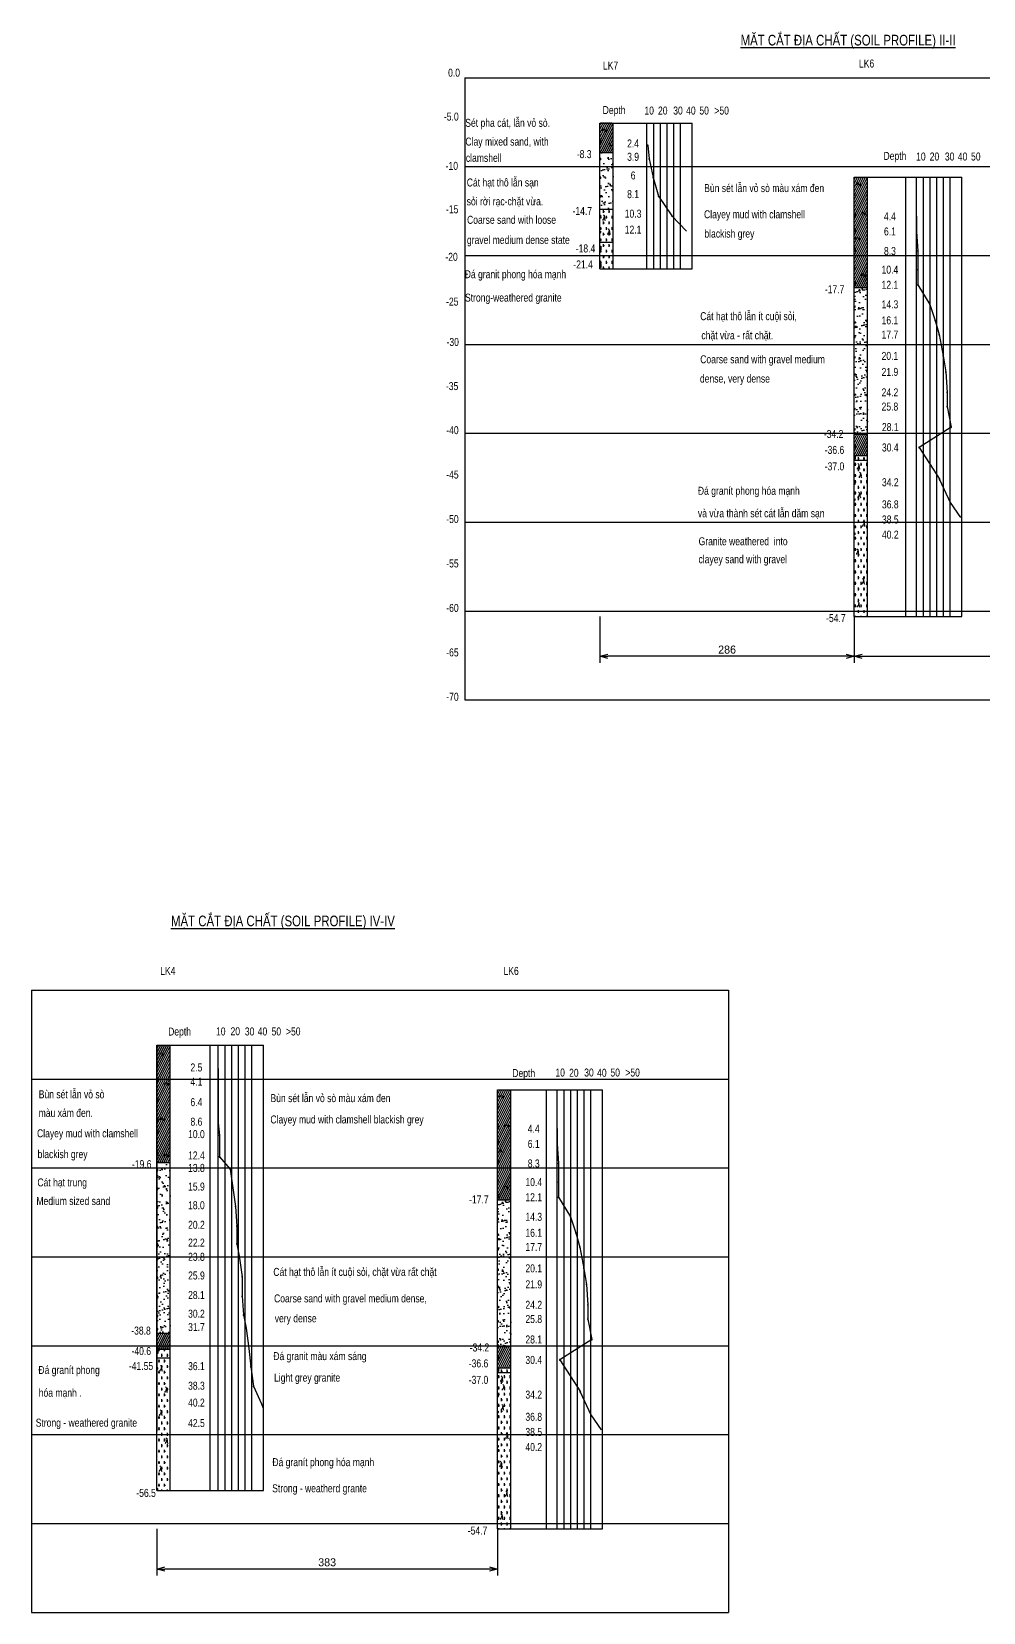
# Model space of a CAD drawing. Header units: millimetres. Extents: x -460 to 3871, y -2191 to 1614.
# Drawn here: x 1659 to 2729, y -2191 to -413 of the extents above; entities that cross this region are included whole.
import ezdxf
from ezdxf.enums import TextEntityAlignment as Align

# ---------------------------------------------------------------- set-up
doc = ezdxf.new("R2010")
doc.units = ezdxf.units.MM
for name, color, linetype in [('03_Dimension line', 4, 'Continuous'), ('ANN-SMTEXT', 4, 'Continuous'), ('HATCH', 8, 'Continuous'), ('Layer1', 7, 'Continuous'), ('Layer3', 7, 'Continuous'), ('Layer4', 7, 'Continuous'), ('Layer5', 7, 'Continuous'), ('LEGEND', 7, 'Continuous')]:
    doc.layers.add(name, color=color, linetype=linetype)
doc.layers.add('SPT Lines', color=7, linetype='Continuous', lineweight=30)
doc.styles.add('Kich Thuoc', font='vn_vni.shx')
doc.styles.add('vn_vni', font='vn_vni.shx', dxfattribs={"width": 0.8})
doc.dimstyles.new('D500', dxfattribs={"dimscale": 6, "dimtxt": 1.5, "dimasz": 1.5, "dimexe": 1.2, "dimexo": 0, "dimgap": 0.5, "dimtad": 1, "dimdec": 0, "dimzin": 0, "dimdsep": 46, "dimtxsty": 'Kich Thuoc', "dimblk": 'OPEN30', "dimcen": 0.09, "dimclrd": 256, "dimclre": 256, "dimclrt": 256, "dimadec": 0, "dimazin": 0, "dimtfac": 1, "dimtdec": 0, "dimtmove": 0, "dimatfit": 3, "dimldrblk": 'OPEN30', "dimfxl": 1, "dimtolj": 1, "dimtzin": 0, "dimarcsym": 0})
pattern_1 = [(63.43495, (2584.7036, -34.8076), (-1.122532, 2.245064), [])]
pattern_2 = [(63.43495, (2094.3262, -2041.1649), (-1.122532, 2.245064), [])]
pattern_3 = [(0, (1118.8127, -2866.891), (3.175, 6.35), [1.5875, -4.7625]), (90, (1119.6064, -2868.4784), (-3.175, 6.35), [3.175, -9.525])]

# ---------------------------------------------------------------- blocks, each defined once
blk = doc.blocks.new('WeaSym')
at = {"layer": 'Layer5'}
for points, knots in [([(0.29, 0.4), (0.22, 0.37), (0.1, 0.31), (-0.13, 0.23), (-0.3, -0.06), (-0.19, -0.64), (-0.96, -0.88), (-1.56, -1.18), (-1.63, -1.55), (-1.66, -1.7)], [0, 0, 0, 0, 0.248602, 0.391484, 0.732345, 1.135543, 1.988104, 2.650597, 3.069283, 3.069283, 3.069283, 3.069283]), ([(-1.03, 1.5), (-0.7, 1.41), (-0.06, 1.23), (0.35, 0.2), (0.38, -0.85), (0.85, -1.43), (1.06, -1.68)], [0, 0, 0, 0, 0.980013, 1.868212, 3.088691, 4.043605, 4.043605, 4.043605, 4.043605])]:
    blk.add_open_spline(points, degree=3, knots=knots, dxfattribs=at)
blk = doc.blocks.new('Mud')
at = {"layer": 'Layer1'}
blk.add_open_spline([(-2.54, -0.48), (-2.35, -0.21), (-2.01, 0.28), (-1.25, 0.76), (-0.41, 0.43), (0.13, -0.11), (0.69, -0.75), (1.53, -0.95), (2.04, -0.32), (2.26, 0.06), (2.38, 0.27)], degree=3, knots=[0, 0, 0, 0, 1.010535, 1.796684, 2.438777, 3.51977, 4.07449, 5.00931, 5.585625, 6.332998, 6.332998, 6.332998, 6.332998], dxfattribs=at)
blk = doc.blocks.new('_Open30')
at = {"color": 0, "linetype": 'ByBlock', "lineweight": -2}
for p, q in [((-1, 0.27), (0, 0)), ((0, 0), (-1, -0.27)), ((0, 0), (-1, 0))]:
    blk.add_line(p, q, dxfattribs=at)
blk = doc.blocks.new('*D24')
at = {"layer": '03_Dimension line', "lineweight": -2, "transparency": 16777216}
for p, q in [((2298, -1070.5), (2298, -1122.6)), ((2584, -1070.5), (2584, -1122.6)), ((2575, -1115.4), (2307, -1115.4))]:
    blk.add_line(p, q, dxfattribs=at)
at = {"layer": 'DEFPOINTS', "color": 0, "transparency": 16777216}
for p in [(2298, -1070.5), (2584, -1070.5), (2298, -1115.4)]:
    blk.add_point(p, dxfattribs=at)
at = {"layer": '03_Dimension line', "lineweight": -2, "transparency": 16777216, "xscale": 9, "yscale": 9, "zscale": 9, "rotation": 180}
blk.add_blockref('_Open30', (2298, -1115.4), dxfattribs=at)
at = {"layer": '03_Dimension line', "lineweight": -2, "transparency": 16777216, "xscale": 9, "yscale": 9, "zscale": 9}
blk.add_blockref('_Open30', (2584, -1115.4), dxfattribs=at)
at = {"layer": '03_Dimension line', "transparency": 16777216, "insert": (2441, -1107.9), "char_height": 9, "attachment_point": 5, "style": 'Kich Thuoc'}
blk.add_mtext('\\A1;286', dxfattribs=at)
blk = doc.blocks.new('*D25')
at = {"layer": '03_Dimension line', "lineweight": -2, "transparency": 16777216}
for p, q in [((2584, -1070.5), (2584, -1122.6)), ((3152, -1070.5), (3152, -1122.6)), ((2593, -1115.4), (3143, -1115.4))]:
    blk.add_line(p, q, dxfattribs=at)
at = {"layer": 'DEFPOINTS', "color": 0, "transparency": 16777216}
for p in [(2584, -1070.5), (3152, -1070.5), (3152, -1115.4)]:
    blk.add_point(p, dxfattribs=at)
at = {"layer": '03_Dimension line', "lineweight": -2, "transparency": 16777216, "xscale": 9, "yscale": 9, "zscale": 9, "rotation": 180}
blk.add_blockref('_Open30', (2584, -1115.4), dxfattribs=at)
at = {"layer": '03_Dimension line', "lineweight": -2, "transparency": 16777216, "xscale": 9, "yscale": 9, "zscale": 9}
blk.add_blockref('_Open30', (3152, -1115.4), dxfattribs=at)
at = {"layer": '03_Dimension line', "transparency": 16777216, "insert": (2868, -1107.9), "char_height": 9, "attachment_point": 5, "style": 'Kich Thuoc'}
blk.add_mtext('\\A1;568', dxfattribs=at)
blk = doc.blocks.new('*D26')
at = {"layer": '03_Dimension line', "lineweight": -2, "transparency": 16777216}
for p, q in [((1799.8, -2096.9), (1799.8, -2149.3)), ((2182.8, -2096.9), (2182.8, -2149.3)), ((2173.8, -2142.1), (1808.8, -2142.1))]:
    blk.add_line(p, q, dxfattribs=at)
at = {"layer": 'DEFPOINTS', "color": 0, "transparency": 16777216}
for p in [(1799.8, -2096.9), (2182.8, -2096.9), (1799.8, -2142.1)]:
    blk.add_point(p, dxfattribs=at)
at = {"layer": '03_Dimension line', "lineweight": -2, "transparency": 16777216, "xscale": 9, "yscale": 9, "zscale": 9, "rotation": 180}
blk.add_blockref('_Open30', (1799.8, -2142.1), dxfattribs=at)
at = {"layer": '03_Dimension line', "lineweight": -2, "transparency": 16777216, "xscale": 9, "yscale": 9, "zscale": 9}
blk.add_blockref('_Open30', (2182.8, -2142.1), dxfattribs=at)
at = {"layer": '03_Dimension line', "transparency": 16777216, "insert": (1991.3, -2134.6), "char_height": 9, "attachment_point": 5, "style": 'Kich Thuoc'}
blk.add_mtext('\\A1;383', dxfattribs=at)

msp = doc.modelspace()

# ---------------------------------------------------------------- hatches: boundary and pattern name
at = {"layer": 'HATCH'}
h = msp.add_hatch(dxfattribs=at)
h.set_pattern_fill('ANSI31', color=256, scale=0.5, style=0)
h.set_pattern_definition(pattern_1)
h.paths.add_polyline_path([(2313, -514.5), (2298, -514.5), (2298, -535), (2299, -535), (2299, -539), (2298, -539), (2298, -548.5), (2313, -548.5)])
h = msp.add_hatch(dxfattribs=at)
h.set_pattern_fill('ANSI31', color=256, scale=0.5, style=0)
h.set_pattern_definition(pattern_1)
h.paths.add_polyline_path([(2599, -576.5), (2584, -576.5), (2584, -597.5), (2599, -597.5)])
h.paths.add_polyline_path([(2599, -597.5), (2584, -597.5), (2584, -617), (2585, -617), (2585, -621), (2584, -621), (2584, -634), (2585, -634), (2585, -638), (2584, -638), (2584, -656), (2585, -656), (2585, -660), (2584, -660), (2584, -662.5), (2599, -662.5)])
h = msp.add_hatch(dxfattribs=at)
h.set_pattern_fill('ANSI31', color=256, scale=0.5, style=0)
h.set_pattern_definition(pattern_1)
h.paths.add_polyline_path([(2599, -662.5), (2584, -662.5), (2584, -692.5), (2599, -692.5)])
h.paths.add_polyline_path([(2599, -692.5), (2584, -692.5), (2584, -694), (2585, -694), (2585, -698), (2584, -698), (2584, -700.5), (2599, -700.5)])
h = msp.add_hatch(dxfattribs=at)
h.set_pattern_fill('ANSI31', color=256, scale=0.5, style=0)
h.set_pattern_definition(pattern_1)
h.paths.add_polyline_path([(2599, -865.5), (2584, -865.5), (2584, -877), (2585, -877), (2585, -881), (2584, -881), (2584, -889.5), (2585, -889.5), (2599, -889.5)])
h = msp.add_hatch(dxfattribs=at)
h.set_pattern_fill('ANSI31', color=256, scale=0.5, style=0)
h.set_pattern_definition(pattern_2)
h.paths.add_polyline_path([(1814.8, -1552.9), (1799.8, -1552.9), (1799.8, -1578.9), (1814.8, -1578.9)])
h.paths.add_polyline_path([(1814.8, -1578.9), (1799.8, -1578.9), (1799.8, -1590.4), (1800.8, -1590.4), (1800.8, -1594.4), (1799.8, -1594.4), (1799.8, -1612.9), (1800.8, -1612.9), (1800.8, -1616.9), (1799.8, -1616.9), (1799.8, -1635.4), (1800.8, -1635.4), (1800.8, -1639.4), (1799.8, -1639.4), (1799.8, -1649.4), (1800.8, -1649.4), (1800.8, -1653.4), (1799.8, -1653.4), (1799.8, -1673.4), (1800.8, -1673.4), (1800.8, -1677.4), (1799.8, -1677.4), (1799.8, -1684.9), (1814.8, -1684.9)])
h = msp.add_hatch(dxfattribs=at)
h.set_pattern_fill('ANSI31', color=256, scale=0.5, style=0)
h.set_pattern_definition(pattern_2)
h.paths.add_polyline_path([(2197.8, -1602.9), (2182.8, -1602.9), (2182.8, -1623.9), (2197.8, -1623.9)])
h.paths.add_polyline_path([(2197.8, -1623.9), (2182.8, -1623.9), (2182.8, -1643.4), (2183.8, -1643.4), (2183.8, -1647.4), (2182.8, -1647.4), (2182.8, -1660.4), (2183.8, -1660.4), (2183.8, -1664.4), (2182.8, -1664.4), (2182.8, -1682.4), (2183.8, -1682.4), (2183.8, -1686.4), (2182.8, -1686.4), (2182.8, -1688.9), (2197.8, -1688.9)])
h = msp.add_hatch(dxfattribs=at)
h.set_pattern_fill('ANSI31', color=256, scale=0.5, style=0)
h.set_pattern_definition(pattern_2)
h.paths.add_polyline_path([(2197.8, -1688.9), (2182.8, -1688.9), (2182.8, -1718.9), (2197.8, -1718.9)])
h.paths.add_polyline_path([(2197.8, -1718.9), (2182.8, -1718.9), (2182.8, -1720.4), (2183.8, -1720.4), (2183.8, -1724.4), (2182.8, -1724.4), (2182.8, -1726.9), (2197.8, -1726.9)])
h = msp.add_hatch(dxfattribs=at)
h.set_pattern_fill('ANSI31', color=256, scale=0.5, style=0)
h.set_pattern_definition(pattern_2)
h.paths.add_polyline_path([(2197.8, -1891.9), (2182.8, -1891.9), (2182.8, -1903.4), (2183.8, -1903.4), (2183.8, -1907.4), (2182.8, -1907.4), (2182.8, -1915.9), (2183.8, -1915.9), (2197.8, -1915.9)])
at = {"layer": 'Layer3'}
h = msp.add_hatch(dxfattribs=at)
h.set_pattern_fill('AR-SAND', color=256, scale=0.15, style=0)
h.set_pattern_definition([(56.9112, (986.9524, -894.542), (-0.240005, 14.682397), [0, -8.415734, 0, -9.412334, 0, -8.997084]), (14.7514, (986.952, -894.542), (6.74285, 21.50475), [0, -3.203046, 0, -5.35143, 0, -2.05073]), (308.12634, (982.266, -894.542), (11.864886, 0.043116), [0, -2.60231, 0, -9.36832, 0, -12.230863]), (298.6193, (982.266, -894.542), (11.45335, 6.68788), [0, -1.46613, 0, -6.920125, 0, -7.91709])])
h.paths.add_polyline_path([(2313, -548.5), (2298, -548.5), (2298, -581.5), (2313, -581.5)])
h.paths.add_polyline_path([(2313, -581.5), (2298, -581.5), (2298, -612.5), (2313, -612.5)])
h = msp.add_hatch(dxfattribs=at)
h.set_pattern_fill('AR-SAND', color=256, scale=0.15, style=0)
h.set_pattern_definition([(56.9112, (1482.9524, -956.542), (-0.240005, 14.6824), [0, -8.415734, 0, -9.412334, 0, -8.997084]), (14.7514, (1482.952, -956.542), (6.74285, 21.50475), [0, -3.203046, 0, -5.35143, 0, -2.05073]), (308.1263, (1478.266, -956.542), (11.864886, 0.043116), [0, -2.60231, 0, -9.36832, 0, -12.23086]), (298.6193, (1478.266, -956.542), (11.45335, 6.68788), [0, -1.46613, 0, -6.920125, 0, -7.91709])])
h.paths.add_polyline_path([(2599, -700.5), (2584, -700.5), (2584, -865.5), (2599, -865.5)])
h = msp.add_hatch(dxfattribs=at)
h.set_pattern_fill('AR-SAND', color=256, scale=0.15, style=0)
h.set_pattern_definition([(56.9112, (1118.813, -1932.891), (-0.240005, 14.6824), [0, -8.41573, 0, -9.41233, 0, -8.99708]), (14.7514, (1118.813, -1932.89), (6.74285, 21.50475), [0, -3.20305, 0, -5.35143, 0, -2.05073]), (308.1263, (1114.126, -1932.891), (11.86489, 0.04312), [0, -2.60231, 0, -9.36832, 0, -12.23086]), (298.6193, (1114.126, -1932.891), (11.45335, 6.68788), [0, -1.46613, 0, -6.920125, 0, -7.91709])])
h.paths.add_polyline_path([(1814.8, -1684.9), (1799.8, -1684.9), (1799.8, -1876.9), (1814.8, -1876.9)])
h = msp.add_hatch(dxfattribs=at)
h.set_pattern_fill('AR-SAND', color=256, scale=0.15, style=0)
h.set_pattern_definition([(56.9112, (1081.813, -1982.891), (-0.240005, 14.6824), [0, -8.415734, 0, -9.412334, 0, -8.997084]), (14.7514, (1081.813, -1982.89), (6.74285, 21.50475), [0, -3.203046, 0, -5.35143, 0, -2.05073]), (308.1263, (1077.126, -1982.891), (11.864886, 0.043116), [0, -2.60231, 0, -9.36832, 0, -12.23086]), (298.6193, (1077.126, -1982.891), (11.45335, 6.68788), [0, -1.46613, 0, -6.920125, 0, -7.91709])])
h.paths.add_polyline_path([(2197.8, -1726.9), (2182.8, -1726.9), (2182.8, -1891.9), (2197.8, -1891.9)])
at = {"layer": 'Layer4'}
h = msp.add_hatch(dxfattribs=at)
h.set_pattern_fill('ANSI31', color=256, scale=0.5, style=0)
h.set_pattern_definition([(63.43495, (1118.8127, -1932.8909), (-1.122532, 2.245064), [])])
h.paths.add_polyline_path([(1814.8, -1876.9), (1799.8, -1876.9), (1799.8, -1892.9), (1814.8, -1892.9)])
h = msp.add_hatch(dxfattribs=at)
h.set_pattern_fill('ANSI31', color=256, scale=0.5, style=0)
h.set_pattern_definition([(63.43495, (1118.8127, -2866.8909), (-1.122532, 2.245064), [])])
h.paths.add_polyline_path([(1814.8, -1892.9), (1799.8, -1892.9), (1799.8, -1893.1), (1800.8, -1893.1), (1800.8, -1894.9), (1814.8, -1894.9)])
at = {"layer": 'Layer5'}
h = msp.add_hatch(dxfattribs=at)
h.set_pattern_fill('CROSS', color=256, scale=0.5, style=0)
h.set_pattern_definition([(0, (986.9524, -894.542), (3.175, 6.35), [1.5875, -4.7625]), (90, (987.7462, -896.1294), (-3.175, 6.35), [3.175, -9.525])])
h.paths.add_polyline_path([(2313, -612.5), (2298, -612.5), (2298, -654), (2299, -654), (2299, -658), (2298, -658), (2298, -674), (2299, -674), (2299, -678), (2298, -678), (2298, -679.5), (2313, -679.5)])
h = msp.add_hatch(dxfattribs=at)
h.set_pattern_fill('CROSS', color=256, scale=0.5, style=0)
h.set_pattern_definition([(0, (1482.9524, -956.542), (3.175, 6.35), [1.5875, -4.7625]), (90, (1483.7462, -958.1294), (-3.175, 6.35), [3.175, -9.525])])
h.paths.add_polyline_path([(2599, -889.5), (2585, -889.5), (2585, -893.5), (2584, -893.5), (2584, -894.7), (2599, -894.7)])
h.paths.add_polyline_path([(2599, -894.7), (2584, -894.7), (2584, -916.5), (2599, -916.5)])
h = msp.add_hatch(dxfattribs=at)
h.set_pattern_fill('CROSS', color=256, scale=0.5, style=0)
h.set_pattern_definition([(0, (1482.9524, -1890.542), (3.175, 6.35), [1.5875, -4.7625]), (90, (1483.7462, -1892.1294), (-3.175, 6.35), [3.175, -9.525])])
h.paths.add_polyline_path([(2599, -916.5), (2584, -916.5), (2584, -1070.5), (2599, -1070.5)])
h = msp.add_hatch(dxfattribs=at)
h.set_pattern_fill('CROSS', color=256, scale=0.5, style=0)
h.set_pattern_definition(pattern_3)
h.paths.add_polyline_path([(1814.8, -1894.9), (1800.8, -1894.9), (1800.8, -1897.1), (1800.8, -1899.6), (1799.8, -1899.6), (1799.8, -1904.4), (1814.8, -1904.4)])
h = msp.add_hatch(dxfattribs=at)
h.set_pattern_fill('CROSS', color=256, scale=0.5, style=0)
h.set_pattern_definition(pattern_3)
h.paths.add_polyline_path([(1814.8, -1904.4), (1799.8, -1904.4), (1799.8, -2053.9), (1814.8, -2053.9)])
h = msp.add_hatch(dxfattribs=at)
h.set_pattern_fill('CROSS', color=256, scale=0.5, style=0)
h.set_pattern_definition([(0, (1081.8127, -1982.891), (3.175, 6.35), [1.5875, -4.7625]), (90, (1082.6064, -1984.4784), (-3.175, 6.35), [3.175, -9.525])])
h.paths.add_polyline_path([(2197.8, -1915.9), (2183.8, -1915.9), (2183.8, -1919.9), (2182.8, -1919.9), (2182.8, -1921), (2197.8, -1921)])
h.paths.add_polyline_path([(2197.8, -1921), (2182.8, -1921), (2182.8, -1942.9), (2197.8, -1942.9)])
h = msp.add_hatch(dxfattribs=at)
h.set_pattern_fill('CROSS', color=256, scale=0.5, style=0)
h.set_pattern_definition([(0, (1081.8127, -2916.891), (3.175, 6.35), [1.5875, -4.7625]), (90, (1082.6064, -2918.4784), (-3.175, 6.35), [3.175, -9.525])])
h.paths.add_polyline_path([(2197.8, -1942.9), (2182.8, -1942.9), (2182.8, -2096.9), (2197.8, -2096.9)])

# ---------------------------------------------------------------- linework, layer by layer
at = {"color": 5}
for p, q in [((2146.3, -464.5), (3334.3, -464.5)), ((2146.3, -564.5), (3334.3, -564.5)), ((2146.3, -664.5), (3334.3, -664.5)), ((2146.3, -764.5), (3334.3, -764.5)), ((2146.3, -864.5), (3334.3, -864.5)), ((2146.3, -964.5), (3334.3, -964.5)), ((2146.3, -1064.5), (3334.3, -1064.5)), ((2146.3, -1164.5), (3334.3, -1164.5)), ((1659, -1490.9), (2442.5, -1490.9)), ((2442.5, -1490.9), (2442.5, -2190.9)), ((1659, -1590.9), (2442.5, -1590.9)), ((1659, -1690.9), (2442.5, -1690.9)), ((1659, -1790.9), (2442.5, -1790.9)), ((1659, -1890.9), (2442.5, -1890.9)), ((1659, -1990.9), (2442.5, -1990.9)), ((1659, -2090.9), (2442.5, -2090.9)), ((1659, -2190.9), (2442.5, -2190.9))]:
    msp.add_line(p, q, dxfattribs=at)
for p, q in [((2298, -515.5), (2401.7, -515.5)), ((2298, -679.5), (2298, -515.5)), ((2298, -679.5), (2298, -515.5)), ((2298, -679.5), (2298, -515.5)), ((2313, -679.5), (2313, -515.5)), ((2350.7, -679.5), (2350.7, -515.5)), ((2350.7, -678.6), (2350.7, -515.5)), ((2401.7, -679.5), (2401.7, -515.5)), ((2298, -539), (2298, -535)), ((2298, -535), (2299, -535)), ((2299, -539), (2298, -539)), ((2299, -535), (2299, -539)), ((2584, -576.5), (2704.9, -576.5)), ((2584, -868.5), (2584, -576.5)), ((2584, -916.5), (2584, -576.5)), ((2584, -1064.5), (2584, -576.5)), ((2599, -916.5), (2599, -576.5)), ((2642.1, -916.5), (2642.1, -576.5)), ((2704.9, -916.5), (2704.9, -576.5)), ((2584, -621), (2584, -617)), ((2584, -617), (2585, -617)), ((2585, -621), (2584, -621)), ((2585, -617), (2585, -621)), ((2584, -638), (2584, -634)), ((2584, -634), (2585, -634)), ((2585, -638), (2584, -638)), ((2585, -634), (2585, -638)), ((2298, -658), (2298, -654)), ((2298, -654), (2299, -654)), ((2299, -654), (2299, -658)), ((2584, -660), (2584, -656)), ((2584, -656), (2585, -656)), ((2585, -656), (2585, -660)), ((2299, -658), (2298, -658)), ((2298, -678), (2298, -674)), ((2298, -674), (2299, -674)), ((2299, -674), (2299, -678)), ((2585, -660), (2584, -660)), ((2299, -678), (2298, -678)), ((2584, -698), (2584, -694)), ((2584, -694), (2585, -694)), ((2585, -698), (2584, -698)), ((2585, -694), (2585, -698)), ((2584, -881), (2584, -877)), ((2584, -877), (2585, -877)), ((2585, -881), (2584, -881)), ((2585, -877), (2585, -881)), ((2584, -893.5), (2584, -889.5)), ((2584, -889.5), (2585, -889.5)), ((2585, -893.5), (2584, -893.5)), ((2585, -889.5), (2585, -893.5)), ((2584, -1070.5), (2584, -916.5)), ((2599, -1070.5), (2599, -916.5)), ((2642.1, -1070.5), (2642.1, -916.5)), ((2704.9, -1070.5), (2704.9, -916.5)), ((1799.8, -1892.9), (1799.8, -1552.9)), ((1799.8, -1552.9), (1919.6, -1552.9)), ((1814.8, -1892.9), (1814.8, -1552.9)), ((1859.6, -1894.3), (1859.6, -1552.9)), ((1859.6, -1894.3), (1859.6, -1554.3)), ((1919.6, -1894.3), (1919.6, -1552.9)), ((1799.8, -1594.4), (1799.8, -1590.4)), ((1799.8, -1590.4), (1800.8, -1590.4)), ((1800.8, -1594.4), (1799.8, -1594.4)), ((1800.8, -1590.4), (1800.8, -1594.4)), ((1799.8, -1616.9), (1799.8, -1612.9)), ((1799.8, -1612.9), (1800.8, -1612.9)), ((1800.8, -1616.9), (1799.8, -1616.9)), ((1800.8, -1612.9), (1800.8, -1616.9)), ((2182.8, -2090.9), (2182.8, -1602.9)), ((2182.8, -1942.9), (2182.8, -1602.9)), ((2182.8, -1602.9), (2300.9, -1602.9)), ((2182.8, -1894.9), (2182.8, -1602.9)), ((2197.8, -1942.9), (2197.8, -1602.9)), ((2238, -1942.9), (2238, -1602.9)), ((2300.9, -1942.9), (2300.9, -1602.9)), ((1799.8, -1639.4), (1799.8, -1635.4)), ((1799.8, -1635.4), (1800.8, -1635.4)), ((1800.8, -1635.4), (1800.8, -1639.4)), ((1800.8, -1639.4), (1799.8, -1639.4)), ((1799.8, -1653.4), (1799.8, -1649.4)), ((1799.8, -1649.4), (1800.8, -1649.4)), ((1800.8, -1653.4), (1799.8, -1653.4)), ((1800.8, -1649.4), (1800.8, -1653.4)), ((2182.8, -1647.4), (2182.8, -1643.4)), ((2182.8, -1643.4), (2183.8, -1643.4)), ((2183.8, -1647.4), (2182.8, -1647.4)), ((2183.8, -1643.4), (2183.8, -1647.4)), ((2182.8, -1664.4), (2182.8, -1660.4)), ((2182.8, -1660.4), (2183.8, -1660.4)), ((2183.8, -1664.4), (2182.8, -1664.4)), ((2183.8, -1660.4), (2183.8, -1664.4)), ((1799.8, -1677.4), (1799.8, -1673.4)), ((1799.8, -1673.4), (1800.8, -1673.4)), ((1800.8, -1677.4), (1799.8, -1677.4)), ((1800.8, -1673.4), (1800.8, -1677.4)), ((2182.8, -1686.4), (2182.8, -1682.4)), ((2182.8, -1682.4), (2183.8, -1682.4)), ((2183.8, -1686.4), (2182.8, -1686.4)), ((2183.8, -1682.4), (2183.8, -1686.4)), ((2182.8, -1724.4), (2182.8, -1720.4)), ((2182.8, -1720.4), (2183.8, -1720.4)), ((2183.8, -1724.4), (2182.8, -1724.4)), ((2183.8, -1720.4), (2183.8, -1724.4)), ((1799.8, -2053.9), (1799.8, -1892.9)), ((1799.8, -1897.1), (1799.8, -1893.1)), ((1799.8, -1893.1), (1800.8, -1893.1)), ((1799.8, -1899.6), (1799.8, -1895.6)), ((1799.8, -1895.6), (1800.8, -1895.6)), ((1800.8, -1897.1), (1799.8, -1897.1)), ((1800.8, -1899.6), (1799.8, -1899.6)), ((1800.8, -1893.1), (1800.8, -1897.1)), ((1800.8, -1895.6), (1800.8, -1899.6)), ((1814.8, -2053.9), (1814.8, -1892.9)), ((1859.6, -2053.9), (1859.6, -1894.3)), ((1859.6, -2053.9), (1859.6, -1894.3)), ((1919.6, -2053.9), (1919.6, -1894.3)), ((2182.8, -1907.4), (2182.8, -1903.4)), ((2182.8, -1903.4), (2183.8, -1903.4)), ((2183.8, -1907.4), (2182.8, -1907.4)), ((2182.8, -1919.9), (2182.8, -1915.9)), ((2182.8, -1915.9), (2183.8, -1915.9)), ((2183.8, -1919.9), (2182.8, -1919.9)), ((2183.8, -1903.4), (2183.8, -1907.4)), ((2183.8, -1915.9), (2183.8, -1919.9)), ((2182.8, -2096.9), (2182.8, -1942.9)), ((2197.8, -2096.9), (2197.8, -1942.9)), ((2238, -2096.9), (2238, -1942.9)), ((2300.9, -2096.9), (2300.9, -1942.9))]:
    msp.add_line(p, q)
at = {"color": 8}
for p, q in [((2358.2, -515.5), (2358.2, -679.5)), ((2365.7, -515.5), (2365.7, -679.5)), ((2373.2, -515.5), (2373.2, -679.5)), ((2380.7, -515.5), (2380.7, -679.5)), ((2388.2, -515.5), (2388.2, -679.5)), ((2653.9, -916.5), (2653.9, -576.5)), ((2661.4, -576.5), (2661.4, -916.5)), ((2668.9, -576.5), (2668.9, -916.5)), ((2676.4, -576.5), (2676.4, -916.5)), ((2683.9, -576.5), (2683.9, -916.5)), ((2691.4, -576.5), (2691.4, -916.5)), ((2653.9, -1070.5), (2653.9, -916.5)), ((2661.4, -916.5), (2661.4, -1070.5)), ((2668.9, -916.5), (2668.9, -1070.5)), ((2676.4, -916.5), (2676.4, -1070.5)), ((2683.9, -916.5), (2683.9, -1070.5)), ((2691.4, -916.5), (2691.4, -1070.5)), ((1868.6, -1894.3), (1868.6, -1552.9)), ((1876.1, -1552.9), (1876.1, -1894.3)), ((1883.6, -1552.9), (1883.6, -1894.3)), ((1891.1, -1552.9), (1891.1, -1894.3)), ((1898.6, -1552.9), (1898.6, -1894.3)), ((1906.1, -1552.9), (1906.1, -1894.3)), ((2249.9, -1942.9), (2249.9, -1602.9)), ((2257.4, -1602.9), (2257.4, -1942.9)), ((2264.9, -1602.9), (2264.9, -1942.9)), ((2272.4, -1602.9), (2272.4, -1942.9)), ((2279.9, -1602.9), (2279.9, -1942.9)), ((2287.4, -1602.9), (2287.4, -1942.9)), ((1868.6, -2053.9), (1868.6, -1894.3)), ((1876.1, -1894.3), (1876.1, -2053.9)), ((1883.6, -1894.3), (1883.6, -2053.9)), ((1891.1, -1894.3), (1891.1, -2053.9)), ((1898.6, -1894.3), (1898.6, -2053.9)), ((1906.1, -1894.3), (1906.1, -2053.9)), ((2249.9, -2096.9), (2249.9, -1942.9)), ((2257.4, -1942.9), (2257.4, -2096.9)), ((2264.9, -1942.9), (2264.9, -2096.9)), ((2272.4, -1942.9), (2272.4, -2096.9)), ((2279.9, -1942.9), (2279.9, -2096.9)), ((2287.4, -1942.9), (2287.4, -2096.9))]:
    msp.add_line(p, q, dxfattribs=at)
for points in [[(2298, -535), (2299, -535), (2298, -539), (2299, -539)], [(2584, -617), (2585, -617), (2584, -621), (2585, -621)], [(2584, -634), (2585, -634), (2584, -638), (2585, -638)], [(2298, -654), (2299, -654), (2298, -658), (2299, -658)], [(2584, -656), (2585, -656), (2584, -660), (2585, -660)], [(2298, -674), (2299, -674), (2298, -678), (2299, -678)], [(2584, -694), (2585, -694), (2584, -698), (2585, -698)], [(2584, -877), (2585, -877), (2584, -881), (2585, -881)], [(2584, -889.5), (2585, -889.5), (2584, -893.5), (2585, -893.5)], [(1799.8, -1590.4), (1800.8, -1590.4), (1799.8, -1594.4), (1800.8, -1594.4)], [(1799.8, -1612.9), (1800.8, -1612.9), (1799.8, -1616.9), (1800.8, -1616.9)], [(1799.8, -1635.4), (1800.8, -1635.4), (1799.8, -1639.4), (1800.8, -1639.4)], [(1799.8, -1649.4), (1800.8, -1649.4), (1799.8, -1653.4), (1800.8, -1653.4)], [(2182.8, -1643.4), (2183.8, -1643.4), (2182.8, -1647.4), (2183.8, -1647.4)], [(2182.8, -1660.4), (2183.8, -1660.4), (2182.8, -1664.4), (2183.8, -1664.4)], [(1799.8, -1673.4), (1800.8, -1673.4), (1799.8, -1677.4), (1800.8, -1677.4)], [(2182.8, -1682.4), (2183.8, -1682.4), (2182.8, -1686.4), (2183.8, -1686.4)], [(2182.8, -1720.4), (2183.8, -1720.4), (2182.8, -1724.4), (2183.8, -1724.4)], [(1799.8, -1893.1), (1800.8, -1893.1), (1799.8, -1897.1), (1800.8, -1897.1)], [(1799.8, -1895.6), (1800.8, -1895.6), (1799.8, -1899.6), (1800.8, -1899.6)], [(2182.8, -1903.4), (2183.8, -1903.4), (2182.8, -1907.4), (2183.8, -1907.4)], [(2182.8, -1915.9), (2183.8, -1915.9), (2182.8, -1919.9), (2183.8, -1919.9)]]:
    msp.add_solid(points)
at = {"layer": 'Layer1'}
for p, q in [((2146.3, -464.5), (2146.3, -1164.5)), ((2298, -664.5), (2298, -515.5)), ((1659, -1490.9), (1659, -2190.9)), ((1659, -1520.2), (1659, -2170.1)), ((1799.8, -1552.9), (1799.8, -1986.9)), ((2182.8, -1608.4), (2182.8, -1602.9))]:
    msp.add_line(p, q, dxfattribs=at)
at = {"layer": 'Layer1', "color": 5}
for start_param, end_param in [(-1.570796, 1.570796), (1.570796, 4.712389)]:
    msp.add_ellipse((2584.7, -679), major_axis=(0, 0.75), ratio=0.5, start_param=start_param, end_param=end_param, dxfattribs=at)
at = {"layer": 'LEGEND'}
for p, q in [((2298, -548.5), (2313, -548.5)), ((2298, -612.5), (2313, -612.5)), ((2298, -649.5), (2313, -649.5)), ((2298, -679.5), (2401.7, -679.5)), ((2298, -679.5), (2313, -679.5)), ((2584, -700.5), (2599, -700.5)), ((2584, -865.5), (2599, -865.5)), ((2584, -889.5), (2599, -889.5)), ((2584, -894.7), (2599, -894.7)), ((2584, -1070.5), (2599, -1070.5)), ((2599, -1070.5), (2704.9, -1070.5)), ((1799.8, -1684.9), (1814.8, -1684.9)), ((2182.8, -1726.9), (2197.8, -1726.9)), ((1799.8, -1876.9), (1814.8, -1876.9)), ((1799.8, -1894.9), (1814.8, -1894.9)), ((2182.8, -1891.9), (2197.8, -1891.9)), ((1799.8, -1904.4), (1814.8, -1904.4)), ((2182.8, -1915.9), (2197.8, -1915.9)), ((2182.8, -1921), (2197.8, -1921)), ((1799.8, -2053.9), (1919.6, -2053.9)), ((2182.8, -2096.9), (2197.8, -2096.9)), ((2197.8, -2096.9), (2300.9, -2096.9))]:
    msp.add_line(p, q, dxfattribs=at)
at = {"layer": 'LEGEND', "color": 1}
for centre, start_param, end_param in [((2351.9, -540.8), 4.712389, 7.853982), ((2351.9, -540.8), 1.570796, 4.712389), ((2353.4, -555.8), 4.712389, 7.853982), ((2353.4, -555.8), 1.570796, 4.712389), ((2357.9, -576.8), 4.712389, 7.853982), ((2357.9, -576.8), 1.570796, 4.712389), ((2363.9, -597.8), 4.712389, 7.853982), ((2363.9, -597.8), 1.570796, 4.712389), ((2378.9, -619.8), 4.712389, 7.853982), ((2378.9, -619.8), 1.570796, 4.712389), ((2653.9, -620.5), -1.570796, 1.570796), ((2653.9, -620.5), 1.570796, 4.712389), ((2653.9, -637.5), -1.570796, 1.570796), ((2653.9, -637.5), 1.570796, 4.712389), ((2655.4, -659.5), -1.570796, 1.570796), ((2655.4, -659.5), 1.570796, 4.712389), ((2655.4, -680.5), -1.570796, 1.570796), ((2655.4, -680.5), 1.570796, 4.712389), ((2655.4, -697.5), -1.570796, 1.570796), ((2655.4, -697.5), 1.570796, 4.712389), ((2668.9, -719.5), -1.570796, 1.570796), ((2668.9, -719.5), 1.570796, 4.712389), ((2674.9, -737.5), -1.570796, 1.570796), ((2674.9, -737.5), 1.570796, 4.712389), ((2679.4, -753.5), -1.570796, 1.570796), ((2679.4, -753.5), 1.570796, 4.712389), ((2683.9, -777.5), -1.570796, 1.570796), ((2683.9, -777.5), 1.570796, 4.712389), ((2686.9, -795.5), -1.570796, 1.570796), ((2686.9, -795.5), 1.570796, 4.712389), ((2688.4, -818.5), -1.570796, 1.570796), ((2688.4, -818.5), 1.570796, 4.712389), ((2688.4, -834.5), -1.570796, 1.570796), ((2688.4, -834.5), 1.570796, 4.712389), ((2692.9, -857.5), -1.570796, 1.570796), ((2692.9, -857.5), 1.570796, 4.712389), ((2656.9, -880.5), -1.570796, 1.570796), ((2656.9, -880.5), 1.570796, 4.712389), ((2679.8, -916.4), -1.570796, 1.570796), ((2679.8, -916.4), 1.570796, 4.712389), ((2691.8, -942.4), -1.570796, 1.570796), ((2691.8, -942.4), 1.570796, 4.712389), ((1868.6, -1579.3), -1.570796, 1.570796), ((1868.6, -1579.3), 1.570796, 4.712389), ((1868.6, -1595.3), 4.712389, 7.853982), ((1868.6, -1595.3), 1.570796, 4.712389), ((1868.6, -1618.3), 4.712389, 7.853982), ((1868.6, -1618.3), 1.570796, 4.712389), ((1868.6, -1640.3), 4.712389, 7.853982), ((1868.6, -1640.3), 1.570796, 4.712389), ((2249.9, -1646.9), -1.570796, 1.570796), ((2249.9, -1646.9), 1.570796, 4.712389), ((1870.1, -1654.3), 4.712389, 7.853982), ((1870.1, -1654.3), 1.570796, 4.712389), ((2249.9, -1663.9), -1.570796, 1.570796), ((2249.9, -1663.9), 1.570796, 4.712389), ((1870.1, -1678.3), 4.712389, 7.853982), ((1870.1, -1678.3), 1.570796, 4.712389), ((2251.4, -1685.9), -1.570796, 1.570796), ((2251.4, -1685.9), 1.570796, 4.712389), ((1882.1, -1692.3), 4.712389, 7.853982), ((1882.1, -1692.3), 1.570796, 4.712389), ((2251.4, -1706.9), -1.570796, 1.570796), ((2251.4, -1706.9), 1.570796, 4.712389), ((1885.1, -1713.3), 4.712389, 7.853982), ((1885.1, -1713.3), 1.570796, 4.712389), ((2251.4, -1723.9), -1.570796, 1.570796), ((2251.4, -1723.9), 1.570796, 4.712389), ((1888.1, -1734.3), 4.712389, 7.853982), ((1888.1, -1734.3), 1.570796, 4.712389), ((1889.6, -1756.3), 4.712389, 7.853982), ((1889.6, -1756.3), 1.570796, 4.712389), ((2264.9, -1745.9), -1.570796, 1.570796), ((2264.9, -1745.9), 1.570796, 4.712389), ((1889.6, -1776.3), 4.712389, 7.853982), ((1889.6, -1776.3), 1.570796, 4.712389), ((2270.9, -1763.9), -1.570796, 1.570796), ((2270.9, -1763.9), 1.570796, 4.712389), ((1892.6, -1792.3), -1.570796, 1.570796), ((1892.6, -1792.3), 1.570796, 4.712389), ((2275.4, -1779.9), -1.570796, 1.570796), ((2275.4, -1779.9), 1.570796, 4.712389), ((1895.6, -1813.3), -1.570796, 1.570796), ((1895.6, -1813.3), 1.570796, 4.712389), ((2279.9, -1803.9), -1.570796, 1.570796), ((2279.9, -1803.9), 1.570796, 4.712389), ((2282.9, -1821.9), -1.570796, 1.570796), ((2282.9, -1821.9), 1.570796, 4.712389), ((1895.6, -1835.3), -1.570796, 1.570796), ((1895.6, -1835.3), 1.570796, 4.712389), ((2284.4, -1844.9), -1.570796, 1.570796), ((2284.4, -1844.9), 1.570796, 4.712389), ((1897.1, -1856.3), -1.570796, 1.570796), ((1897.1, -1856.3), 1.570796, 4.712389), ((2284.4, -1860.9), -1.570796, 1.570796), ((2284.4, -1860.9), 1.570796, 4.712389), ((1900.1, -1871.3), -1.570796, 1.570796), ((1900.1, -1871.3), 1.570796, 4.712389), ((2288.9, -1883.9), -1.570796, 1.570796), ((2288.9, -1883.9), 1.570796, 4.712389), ((1905.3, -1914.5), -1.570796, 1.570796), ((1905.3, -1914.5), 1.570796, 4.712389), ((2252.9, -1906.9), -1.570796, 1.570796), ((2252.9, -1906.9), 1.570796, 4.712389), ((1908.3, -1936.5), -1.570796, 1.570796), ((1908.3, -1936.5), 1.570796, 4.712389), ((2275.7, -1942.7), -1.570796, 1.570796), ((2275.7, -1942.7), 1.570796, 4.712389), ((2287.7, -1968.7), -1.570796, 1.570796), ((2287.7, -1968.7), 1.570796, 4.712389)]:
    msp.add_ellipse(centre, major_axis=(0, 0.5), ratio=0.75, start_param=start_param, end_param=end_param, dxfattribs=at)
at = {"layer": 'LEGEND'}
for centre, start_param, end_param in [((2298.7, -556), -1.570796, 1.570796), ((2298.7, -556), 1.570796, 4.712389), ((2298.7, -577), -1.570796, 1.570796), ((2298.7, -577), 1.570796, 4.712389), ((2298.7, -598), -1.570796, 1.570796), ((2298.7, -598), 1.570796, 4.712389), ((2584.7, -596), -1.570796, 1.570796), ((2584.7, -596), 1.570796, 4.712389), ((2298.7, -620), -1.570796, 1.570796), ((2298.7, -620), 1.570796, 4.712389), ((2298.7, -638), -1.570796, 1.570796), ((2298.7, -638), 1.570796, 4.712389), ((2584.7, -722), -1.570796, 1.570796), ((2584.7, -722), 1.570796, 4.712389), ((2584.7, -739.5), -1.570796, 1.570796), ((2584.7, -739.5), 1.570796, 4.712389), ((2584.7, -756), -1.570796, 1.570796), ((2584.7, -756), 1.570796, 4.712389), ((2584.7, -779), -1.570796, 1.570796), ((2584.7, -779), 1.570796, 4.712389), ((2584.7, -798), -1.570796, 1.570796), ((2584.7, -798), 1.570796, 4.712389), ((2584.7, -821), -1.570796, 1.570796), ((2584.7, -821), 1.570796, 4.712389), ((2584.7, -837), -1.570796, 1.570796), ((2584.7, -837), 1.570796, 4.712389), ((2584.7, -860), -1.570796, 1.570796), ((2584.7, -860), 1.570796, 4.712389), ((2584.7, -921), -1.570796, 1.570796), ((2584.7, -921), 1.570796, 4.712389), ((2584.7, -939), -1.570796, 1.570796), ((2584.7, -939), 1.570796, 4.712389), ((2584.7, -977.5), -1.570796, 1.570796), ((2584.7, -977.5), 1.570796, 4.712389), ((1800.6, -1575.9), 4.712389, 7.853982), ((1800.6, -1575.9), 1.570796, 4.712389), ((2183.6, -1622.4), -1.570796, 1.570796), ((2183.6, -1622.4), 1.570796, 4.712389), ((1800.6, -1693.4), 4.712389, 7.853982), ((1800.6, -1693.4), 1.570796, 4.712389), ((2183.6, -1705.4), -1.570796, 1.570796), ((2183.6, -1705.4), 1.570796, 4.712389), ((1800.6, -1714.4), 4.712389, 7.853982), ((1800.6, -1714.4), 1.570796, 4.712389), ((1800.6, -1735.4), 4.712389, 7.853982), ((1800.6, -1735.4), 1.570796, 4.712389), ((1800.6, -1757.4), 4.712389, 7.853982), ((1800.6, -1757.4), 1.570796, 4.712389), ((2183.6, -1748.4), -1.570796, 1.570796), ((2183.6, -1748.4), 1.570796, 4.712389), ((1800.6, -1776.9), 4.712389, 7.853982), ((1800.6, -1776.9), 1.570796, 4.712389), ((2183.6, -1765.9), -1.570796, 1.570796), ((2183.6, -1765.9), 1.570796, 4.712389), ((1800.6, -1793.4), 4.712389, 7.853982), ((1800.6, -1793.4), 1.570796, 4.712389), ((2183.6, -1782.4), -1.570796, 1.570796), ((2183.6, -1782.4), 1.570796, 4.712389), ((1800.6, -1814.4), 4.712389, 7.853982), ((2183.6, -1805.4), -1.570796, 1.570796), ((2183.6, -1805.4), 1.570796, 4.712389), ((1800.6, -1814.4), 1.570796, 4.712389), ((2183.6, -1824.4), -1.570796, 1.570796), ((2183.6, -1824.4), 1.570796, 4.712389), ((1800.6, -1836.4), 4.712389, 7.853982), ((1800.6, -1836.4), 1.570796, 4.712389), ((2183.6, -1847.4), -1.570796, 1.570796), ((2183.6, -1847.4), 1.570796, 4.712389), ((1800.6, -1857.4), 4.712389, 7.853982), ((1800.6, -1857.4), 1.570796, 4.712389), ((2183.6, -1863.4), -1.570796, 1.570796), ((2183.6, -1863.4), 1.570796, 4.712389), ((1800.6, -1872.4), 4.712389, 7.853982), ((1800.6, -1872.4), 1.570796, 4.712389), ((2183.6, -1886.4), -1.570796, 1.570796), ((2183.6, -1886.4), 1.570796, 4.712389), ((1800.6, -1916.4), 4.712389, 7.853982), ((1800.6, -1916.4), 1.570796, 4.712389), ((2183.6, -1947.4), -1.570796, 1.570796), ((2183.6, -1947.4), 1.570796, 4.712389), ((2183.6, -1965.4), -1.570796, 1.570796), ((2183.6, -1965.4), 1.570796, 4.712389), ((2183.6, -2003.9), -1.570796, 1.570796), ((2183.6, -2003.9), 1.570796, 4.712389), ((1800.6, -2052.4), 4.712389, 7.853982), ((1800.6, -2052.4), 1.570796, 4.712389)]:
    msp.add_ellipse(centre, major_axis=(0, 0.75), ratio=0.5, start_param=start_param, end_param=end_param, dxfattribs=at)
at = {"layer": 'SPT Lines', "color": 1}
for p, q in [((2351.9, -540.8), (2353.4, -555.8)), ((2353.4, -555.8), (2357.9, -576.8)), ((2357.9, -576.8), (2363.9, -597.8)), ((2363.9, -597.8), (2378.9, -619.8)), ((2378.9, -619.8), (2395.5, -637.1)), ((2653.9, -620.5), (2653.9, -637.5)), ((2653.9, -637.5), (2655.4, -659.5)), ((2655.4, -659.5), (2655.4, -680.5)), ((2655.4, -680.5), (2655.4, -697.5)), ((2655.4, -697.5), (2668.9, -719.5)), ((2668.9, -719.5), (2674.9, -737.5)), ((2674.9, -737.5), (2679.4, -753.5)), ((2679.4, -753.5), (2683.9, -777.5)), ((2683.9, -777.5), (2686.9, -795.5)), ((2686.9, -795.5), (2688.4, -818.5)), ((2688.4, -818.5), (2688.4, -834.5)), ((2688.4, -834.5), (2692.9, -857.5)), ((2692.9, -857.5), (2656.9, -880.5)), ((2656.9, -880.5), (2680.2, -916.4)), ((2679.8, -916.4), (2691.8, -942.4)), ((2691.8, -942.4), (2703.6, -959.3)), ((1868.6, -1579.3), (1868.6, -1595.3)), ((1868.6, -1595.3), (1868.6, -1618.3)), ((1868.6, -1618.3), (1868.6, -1640.3)), ((1868.6, -1640.3), (1870.1, -1654.3)), ((2249.9, -1646.9), (2249.9, -1663.9)), ((1870.1, -1654.3), (1870.1, -1678.3)), ((2249.9, -1663.9), (2251.4, -1685.9)), ((1870.1, -1678.3), (1882.1, -1692.3)), ((2251.4, -1685.9), (2251.4, -1706.9)), ((1882.1, -1692.3), (1885.1, -1713.3)), ((2251.4, -1706.9), (2251.4, -1723.9)), ((1885.1, -1713.3), (1888.1, -1734.3)), ((2251.4, -1723.9), (2264.9, -1745.9)), ((1888.1, -1734.3), (1889.6, -1756.3)), ((1889.6, -1756.3), (1889.6, -1776.3)), ((2264.9, -1745.9), (2270.9, -1763.9)), ((1889.6, -1776.3), (1892.6, -1792.3)), ((2270.9, -1763.9), (2275.4, -1779.9)), ((1892.6, -1792.3), (1895.6, -1813.3)), ((2275.4, -1779.9), (2279.9, -1803.9)), ((1895.6, -1813.3), (1895.6, -1835.3)), ((2279.9, -1803.9), (2282.9, -1821.9)), ((2282.9, -1821.9), (2284.4, -1844.9)), ((1895.6, -1835.3), (1897.1, -1856.3)), ((2284.4, -1844.9), (2284.4, -1860.9)), ((1897.1, -1856.3), (1900.1, -1871.3)), ((2284.4, -1860.9), (2288.9, -1883.9)), ((1900.1, -1871.3), (1903.1, -1894.1)), ((2288.9, -1883.9), (2252.9, -1906.9)), ((1903.1, -1894.1), (1905.3, -1914.5)), ((1905.3, -1914.5), (1908.3, -1936.5)), ((2252.9, -1906.9), (2276.1, -1942.7)), ((1908.3, -1936.5), (1917.4, -1956.3)), ((2275.7, -1942.7), (2287.7, -1968.7)), ((1917.4, -1956.3), (1918.9, -1960.4)), ((2287.7, -1968.7), (2299.5, -1985.6))]:
    msp.add_line(p, q, dxfattribs=at)

# ---------------------------------------------------------------- block references
at = {"layer": 'Layer1', "yscale": 2}
for p in [(2303.4, -523.5), (2309.6, -539.9), (2588.9, -584.1), (2594.8, -616.9), (2588.4, -645.4), (1805.6, -1562.8), (1811, -1596.3), (2187.8, -1610.5), (1806, -1635.7), (2193.7, -1643.3), (2187.2, -1671.8), (1811, -1676.7), (2193.1, -1712.6)]:
    msp.add_blockref('Mud', p, dxfattribs=at)
at = {"layer": 'Layer1', "color": 5, "yscale": 2}
msp.add_blockref('Mud', (2594.3, -686.3), dxfattribs=at)
at = {"layer": 'Layer5', "yscale": 2}
for p in [(2302.8, -621.9), (2308.3, -637.4), (2589, -901.6), (2591, -911.2), (2589.8, -933.6), (2594.9, -965.9), (2588, -997.5), (2594.3, -1031), (2588.9, -1056.7), (1804.8, -1916.2), (1810.4, -1940.2), (2187.9, -1927.9), (2189.8, -1937.5), (1804.5, -1966.2), (2188.6, -1960), (2193.7, -1992.2), (1811, -1997.6), (1804.2, -2029.1), (2186.9, -2023.9), (2193.1, -2057.3), (2187.7, -2083)]:
    msp.add_blockref('WeaSym', p, dxfattribs=at)

# ---------------------------------------------------------------- texts
at = {"layer": 'ANN-SMTEXT', "color": 4, "style": 'vn_vni', "width": 0.8}
for s, p in [('%%UMAËT CAÉT ÑÒA CHAÁT (SOIL PROFILE) II-II', (2456.2, -428.3)), ('%%UMAËT CAÉT ÑÒA CHAÁT (SOIL PROFILE) IV-IV', (1815.7, -1419.1))]:
    msp.add_text(s, height=12, dxfattribs=at).set_placement(p)
at = {"layer": 'Layer1', "color": 4, "style": 'vn_vni', "width": 0.8}
for s, p in [('LK6', (2589.3, -453.1)), ('LK7', (2301.4, -455.4)), ('LK4', (1803.6, -1473.8)), ('LK6', (2189.6, -1473.8))]:
    msp.add_text(s, height=9, dxfattribs=at).set_placement(p)
at = {"layer": 'LEGEND', "color": 4, "style": 'vn_vni', "width": 0.8}
for s, p in [('0.0', (2134, -458.9)), ('-5.0', (2130.9, -508.3)), ('-8.3', (2280.3, -550.5)), ('-10', (2131.5, -563.7)), ('-15', (2131.9, -612.6)), ('-14.7', (2278.2, -614.5)), ('-18.4', (2281.8, -656.6)), ('-20', (2131.2, -666)), ('-21.4', (2279.1, -674.5)), ('-17.7', (2561.9, -702.5)), ('-25', (2132, -716.4)), ('-30', (2132.5, -761.8)), ('-35', (2131.8, -811.4)), ('-40', (2132.2, -861)), ('-34.2', (2560.8, -865.3)), ('-36.6', (2561.8, -883.2)), ('-45', (2132.2, -911)), ('-37.0', (2561.8, -901.7)), ('-50', (2132.2, -961)), ('-55', (2132.2, -1011)), ('-60', (2132.2, -1061)), ('-54.7', (2563.3, -1072.5)), ('-65', (2132.2, -1111)), ('-70', (2132.2, -1160.9)), ('-19.6', (1782.8, -1686.7)), ('-17.7', (2161.9, -1726.4)), ('-38.8', (1782, -1873.9)), ('-40.6', (1782.3, -1896.9)), ('-34.2', (2162.6, -1892.9)), ('-41.55', (1782, -1913.8)), ('-36.6', (2161.5, -1910.8)), ('-37.0', (2161.5, -1929.3)), ('-56.5', (1787.7, -2056.5)), ('-54.7', (2160.4, -2098.9))]:
    msp.add_text(s, height=9, dxfattribs=at).set_placement(p, align=Align.MIDDLE)
for s, p in [('Depth', (2301.1, -505.4)), ('Seùt pha caùt, laãn voû soø.', (2146.6, -519.8)), ('Clay mixed sand, with ', (2146.8, -540.9)), ('clamshell', (2147.3, -559.2)), ('Depth', (2616.9, -557)), ('Caùt haït thoâ laãn saïn', (2148.3, -586.9)), (' Buøn seùt laãn voû soø maøu xaùm ñen', (2412.6, -593.2)), ('soûi rôøi raïc-chaët vöøa.', (2148.2, -608.1)), ('Coarse sand with loose ', (2148.6, -628.9)), ('Clayey mud with clamshell ', (2415.1, -622.7)), ('blackish grey ', (2415.5, -644.4)), ('gravel medium dense state', (2148.5, -651.5)), ('Ñaù granit phong hoùa maïnh', (2146, -690.1)), ('Strong-weathered granite ', (2146.3, -716.4)), ('Caùt haït thoâ laãn ít cuoäi soûi,', (2410.8, -737.3)), ('chaët vöøa - raát chaët.', (2412.1, -758.8)), ('Coarse sand with gravel medium ', (2410.8, -785.8)), ('dense, very dense', (2410.5, -807.5)), (' Ñaù granít phong hoùa maïnh', (2405.5, -933.7)), ('vaø vöøa thaønh seùt caùt laãn daêm saïn', (2408.2, -959)), ('Granite weathered  into ', (2409, -990.5)), ('clayey sand with gravel', (2408.9, -1010.7)), ('Depth', (1812.5, -1542)), ('Depth', (2199.5, -1588.7)), ('Buøn seùt laãn voû soø', (1667, -1612.6)), (' Buøn seùt laãn voû soø maøu xaùm ñen', (1924.9, -1616.9)), ('maøu xaùm ñen.', (1666.9, -1633.5)), ('Clayey mud with clamshell blackish grey', (1927.5, -1640.9)), ('Clayey mud with clamshell ', (1665.1, -1656.5)), ('blackish grey ', (1665.7, -1679.9)), ('Caùt haït trung', (1665.5, -1711.7)), ('Medium sized sand', (1664.4, -1732.6)), ('Caùt haït thoâ laãn ít cuoäi soûi, chaët vöøa raát chaët', (1930.8, -1812.4)), ('Coarse sand with gravel medium dense, ', (1931.6, -1842.2)), (' very dense', (1929.7, -1864.6)), ('Ñaù granit maøu xaùm saùng', (1930.7, -1907.1)), ('Ñaù granít phong', (1666.6, -1922.7)), ('Light grey granite', (1931.6, -1931.3)), ('hoùa maïnh .', (1667, -1948.3)), ('Strong - weathered granite ', (1663.6, -1982)), (' Ñaù granít phong hoùa maïnh', (1927, -2026.4)), ('Strong - weatherd grante ', (1929.5, -2055.8))]:
    msp.add_text(s, height=9, dxfattribs=at).set_placement(p)
for s, p in [('10', (2353.4, -501.5)), ('20', (2368.7, -501.5)), ('30', (2385.8, -501.5)), ('40', (2400.3, -501.5)), ('50', (2415.2, -501.5)), ('>50', (2434.9, -501.5)), ('3.9', (2335.3, -553.5)), ('2.4', (2335.3, -538.5)), ('10', (2658.9, -553.2)), ('20', (2674.2, -553.2)), ('30', (2691.3, -553.2)), ('40', (2705.8, -553.2)), ('50', (2720.7, -553.2)), ('6', (2335.3, -574.5)), ('8.1', (2335.3, -595.5)), ('10.3', (2335.3, -617.5)), ('4.4', (2624.1, -620.5)), ('12.1', (2335.3, -635.5)), ('6.1', (2624.1, -637.5)), ('8.3', (2624.1, -659.5)), ('10.4', (2624.1, -680.5)), ('12.1', (2624.1, -697.5)), ('14.3', (2624.1, -719.5)), ('16.1', (2624.1, -737.5)), ('17.7', (2624.1, -753.5)), ('20.1', (2624.1, -777.5)), ('21.9', (2624.1, -795.5)), ('24.2', (2624.1, -818.5)), ('25.8', (2624.1, -834.5)), ('28.1', (2624.5, -857.5)), ('30.4', (2624.5, -880.5)), ('34.2', (2624.5, -919.6)), ('36.8', (2624.5, -944.5)), ('38.5', (2624.5, -961.5)), ('40.2', (2624.5, -978.5)), ('10', (1871.7, -1537.4)), ('20', (1888, -1537.2)), ('30', (1904.1, -1537.4)), ('40', (1918.6, -1537.4)), ('50', (1934.2, -1537.4)), ('>50', (1953.2, -1537.4)), ('2.5', (1844.3, -1577.9)), ('10', (2253.3, -1583.6)), ('20', (2268.7, -1583.9)), ('30', (2285.7, -1583.6)), ('40', (2300.2, -1583.9)), ('50', (2315.2, -1583.6)), ('>50', (2334.8, -1583.6)), ('4.1', (1844.3, -1593.9)), ('6.4', (1844.3, -1616.9)), ('8.6', (1844.3, -1638.9)), ('10.0', (1844.3, -1652.9)), ('4.4', (2223.6, -1646.9)), ('6.1', (2223.6, -1663.9)), ('12.4', (1844.3, -1676.9)), ('13.8', (1844.3, -1690.9)), ('8.3', (2223.6, -1685.9)), ('10.4', (2223.6, -1706.9)), ('15.9', (1844.3, -1711.9)), ('12.1', (2223.6, -1723.9)), ('18.0', (1844.3, -1732.9)), ('14.3', (2223.6, -1745.9)), ('20.2', (1844.3, -1754.9)), ('16.1', (2223.6, -1763.9)), ('22.2', (1844.3, -1774.9)), ('17.7', (2223.6, -1779.9)), ('23.8', (1844.3, -1790.9)), ('25.9', (1844.3, -1811.9)), ('20.1', (2223.6, -1803.9)), ('28.1', (1844.3, -1833.9)), ('21.9', (2223.6, -1821.9)), ('24.2', (2223.6, -1844.9)), ('30.2', (1844.3, -1854.9)), ('31.7', (1844.3, -1869.9)), ('25.8', (2223.6, -1860.9)), ('28.1', (2223.6, -1883.9)), ('30.4', (2223.6, -1906.9)), ('36.1', (1844.3, -1913.9)), ('38.3', (1844.3, -1935.9)), ('40.2', (1844.3, -1954.9)), ('34.2', (2223.6, -1945.9)), ('42.5', (1844.3, -1977.9)), ('36.8', (2223.6, -1970.9)), ('38.5', (2223.6, -1987.9)), ('40.2', (2223.6, -2004.9))]:
    msp.add_text(s, height=9, dxfattribs=at).set_placement(p, align=Align.MIDDLE_CENTER)

# ---------------------------------------------------------------- dimensions: what is measured, and where the dimension line sits
at = {"layer": '03_Dimension line', "color": 4}
for base, p1, p2, picture, middle in [((2298, -1115.4), (2584, -1070.5), (2298, -1070.5), '*D24', (2441, -1107.9)), ((3152, -1115.4), (2584, -1070.5), (3152, -1070.5), '*D25', (2868, -1107.9)), ((1799.8, -2142.1), (2182.8, -2096.9), (1799.8, -2096.9), '*D26', (1991.3, -2134.6))]:
    dim = msp.add_linear_dim(base=base, p1=p1, p2=p2, dimstyle='D500', dxfattribs=at)
    dim.commit()
    dim.dimension.update_dxf_attribs({"geometry": picture, "text_midpoint": middle})

doc.saveas('drawing.dxf')
